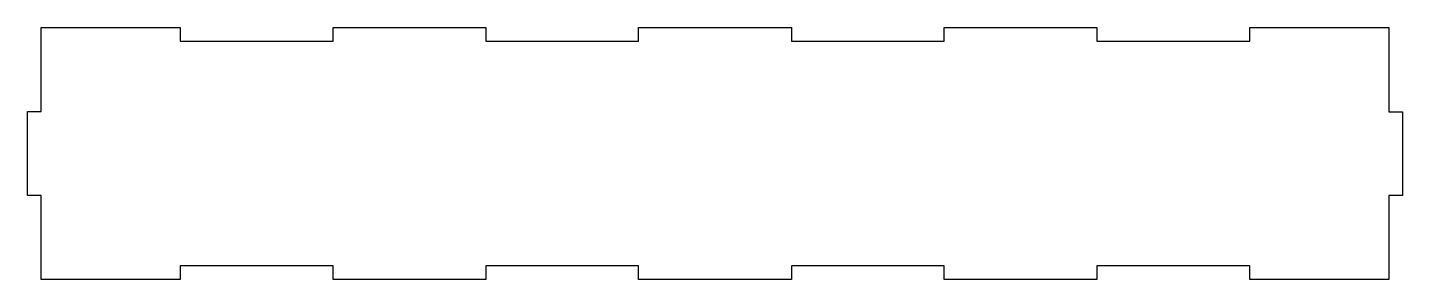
# Model space of a CAD drawing. Header units: millimetres. Extents: x -150 to 150, y 0 to 55.
import ezdxf

# ---------------------------------------------------------------- set-up
doc = ezdxf.new("R2010")
doc.units = ezdxf.units.MM
doc.layers.get('0').update_dxf_attribs({"linetype": 'CONTINUOUS'})

msp = doc.modelspace()

# ---------------------------------------------------------------- linework, layer by layer
msp.add_lwpolyline([(147, 18.33), (147, 0), (116.67, 0), (116.67, 3), (83.33, 3), (83.33, 0), (50, 0), (50, 3), (16.67, 3), (16.67, 0), (-16.67, 0), (-16.67, 3), (-50, 3), (-50, 0), (-83.33, 0), (-83.33, 3), (-116.67, 3), (-116.67, 0), (-147, 0), (-147, 18.33), (-150, 18.33), (-150, 36.67), (-147, 36.67), (-147, 55), (-116.67, 55), (-116.67, 52), (-83.33, 52), (-83.33, 55), (-50, 55), (-50, 52), (-16.67, 52), (-16.67, 55), (16.67, 55), (16.67, 52), (50, 52), (50, 55), (83.33, 55), (83.33, 52), (116.67, 52), (116.67, 55), (147, 55), (147, 36.62), (150, 36.62), (150, 18.33)], close=True)

doc.saveas('drawing.dxf')
